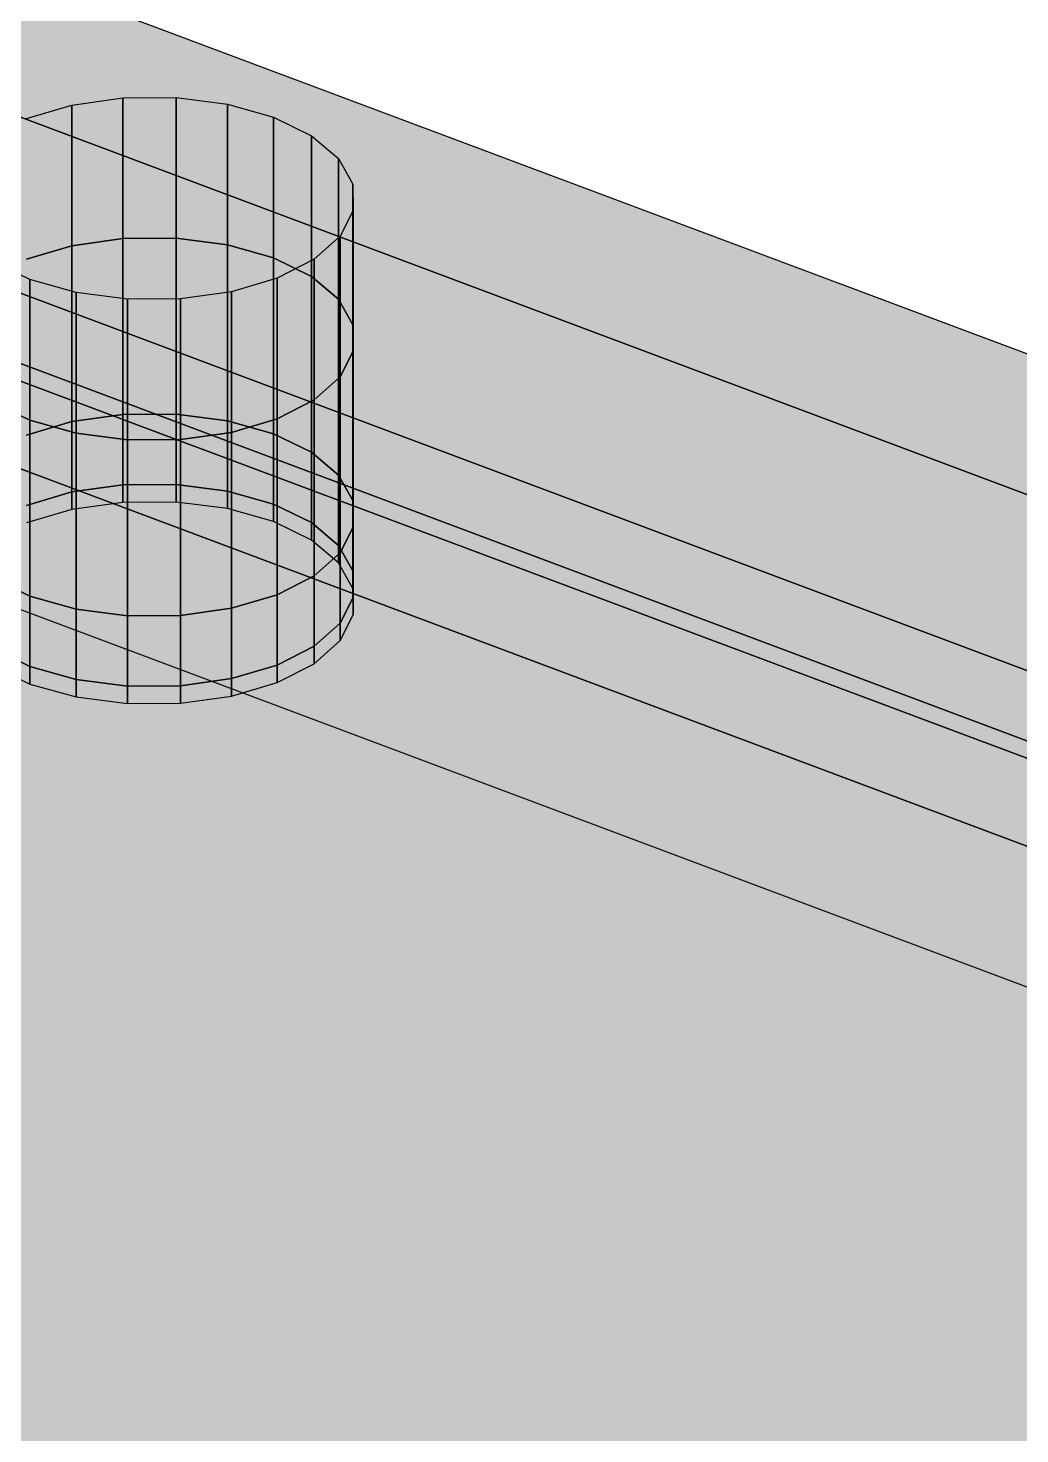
# Model space of a CAD drawing. Header units: millimetres. Extents: x 50 to 612415, y 2 to 4150.
# Drawn here: x 470646.13 to 470671.31, y 3072.77 to 3108.46 of the extents above; entities that cross this region are included whole.
import ezdxf

# ---------------------------------------------------------------- set-up
doc = ezdxf.new("R2010")
doc.units = ezdxf.units.MM
doc.layers.add('HATCH', color=8, linetype='Continuous', lineweight=9)
doc.layers.add('OUTLINE', color=7, linetype='Continuous', lineweight=25)

msp = doc.modelspace()

# ---------------------------------------------------------------- hatches: boundary and pattern name
at = {"layer": 'HATCH', "true_color": 0xccae87}
for points in [[(470448.126, 3183.942), (470489.071, 3167.428), (470652.36, 3106.195)], [(470448.126, 3183.942), (470652.36, 3106.195), (471148.822, 2920.021)], [(470695.532, 3091.165), (470448.126, 3183.942), (471312.11, 2858.788)], [(470448.126, 3183.942), (471148.822, 2920.021), (471312.11, 2858.788)], [(470448.126, 3180.371), (470489.071, 3163.857), (470652.36, 3102.624)], [(470652.36, 3102.624), (470489.071, 3163.857), (470448.126, 3180.371)], [(470448.126, 3180.371), (470652.36, 3102.624), (471148.822, 2916.45)], [(471148.822, 2916.45), (470652.36, 3102.624), (470448.126, 3180.371)], [(470695.532, 3087.594), (470448.126, 3180.371), (471312.11, 2855.217)], [(471312.11, 2855.217), (470448.126, 3180.371), (470695.532, 3087.594)], [(470448.126, 3180.371), (471148.822, 2916.45), (471312.11, 2855.217)], [(471312.11, 2855.217), (471148.822, 2916.45), (470448.126, 3180.371)], [(470448.126, 3175.907), (470489.071, 3159.393), (470652.36, 3098.16)], [(470652.36, 3098.16), (470489.071, 3159.393), (470448.126, 3175.907)], [(470448.126, 3175.907), (470652.36, 3098.16), (471148.822, 2911.987)], [(471148.822, 2911.987), (470652.36, 3098.16), (470448.126, 3175.907)], [(470695.532, 3083.13), (470448.126, 3175.907), (471312.11, 2850.754)], [(471312.11, 2850.754), (470448.126, 3175.907), (470695.532, 3083.13)], [(470448.126, 3175.907), (471148.822, 2911.987), (471312.11, 2850.754)], [(471312.11, 2850.754), (471148.822, 2911.987), (470448.126, 3175.907)], [(470652.36, 3096.374), (470489.071, 3157.607), (470448.126, 3174.122)], [(470695.532, 3081.344), (470448.126, 3174.122), (470489.071, 3157.607)], [(471148.822, 2910.201), (470652.36, 3096.374), (470448.126, 3174.122)], [(471312.11, 2848.968), (470448.126, 3174.122), (470695.532, 3081.344)], [(471312.11, 2848.968), (471148.822, 2910.201), (470448.126, 3174.122)], [(470695.532, 3080.898), (470448.126, 3173.675), (470435.512, 3049.87)], [(470489.071, 3157.161), (470448.126, 3173.675), (470695.532, 3080.898)], [(470695.532, 3078.666), (470448.126, 3171.443), (470435.512, 3047.638)], [(470435.512, 3047.638), (470448.126, 3171.443), (470695.532, 3078.666)], [(470435.512, 3044.067), (470448.126, 3167.872), (470695.532, 3075.095)], [(470489.071, 3167.428), (470490.033, 3166.957), (470652.36, 3106.195)], [(470490.033, 3166.957), (470490.719, 3166.378), (470652.36, 3106.195)], [(470490.719, 3166.378), (470491.081, 3165.73), (470652.36, 3106.195)], [(470491.081, 3165.73), (470491.096, 3165.058), (470652.36, 3106.195)], [(470491.096, 3165.058), (470490.762, 3164.406), (470652.36, 3106.195)], [(470490.762, 3164.406), (470648.538, 3106.684), (470649.884, 3106.691)], [(470490.762, 3164.406), (470649.884, 3106.691), (470651.187, 3106.524)], [(470490.762, 3164.406), (470647.242, 3106.503), (470648.538, 3106.684)], [(470490.762, 3164.406), (470651.187, 3106.524), (470652.36, 3106.195)], [(470490.762, 3164.406), (470646.085, 3106.16), (470647.242, 3106.503)], [(470489.071, 3163.857), (470490.033, 3163.386), (470652.36, 3102.624)], [(470652.36, 3102.624), (470490.033, 3163.386), (470489.071, 3163.857)], [(470646.174, 3102.071), (470645.213, 3102.542), (470482.886, 3163.304)], [(470646.174, 3102.071), (470482.886, 3163.304), (471365.082, 2664.039)], [(470490.033, 3163.386), (470490.719, 3162.807), (470652.36, 3102.624)], [(470652.36, 3102.624), (470490.719, 3162.807), (470490.033, 3163.386)], [(470490.719, 3162.807), (470491.081, 3162.159), (470652.36, 3102.624)], [(470652.36, 3102.624), (470491.081, 3162.159), (470490.719, 3162.807)], [(470491.081, 3162.159), (470491.096, 3161.487), (470652.36, 3102.624)], [(470652.36, 3102.624), (470491.096, 3161.487), (470491.081, 3162.159)], [(470491.096, 3161.487), (470490.762, 3160.835), (470652.36, 3102.624)], [(470652.36, 3102.624), (470490.762, 3160.835), (470491.096, 3161.487)], [(470490.762, 3160.835), (470648.538, 3103.113), (470649.884, 3103.12)], [(470649.884, 3103.12), (470648.538, 3103.113), (470490.762, 3160.835)], [(470490.762, 3160.835), (470649.884, 3103.12), (470651.187, 3102.953)], [(470651.187, 3102.953), (470649.884, 3103.12), (470490.762, 3160.835)], [(470490.762, 3160.835), (470647.242, 3102.932), (470648.538, 3103.113)], [(470648.538, 3103.113), (470647.242, 3102.932), (470490.762, 3160.835)], [(470490.762, 3160.835), (470651.187, 3102.953), (470652.36, 3102.624)], [(470652.36, 3102.624), (470651.187, 3102.953), (470490.762, 3160.835)], [(470490.762, 3160.835), (470646.085, 3102.589), (470647.242, 3102.932)], [(470647.242, 3102.932), (470646.085, 3102.589), (470490.762, 3160.835)], [(470646.174, 3098.5), (470645.213, 3098.971), (470482.886, 3159.733)], [(470482.886, 3159.733), (470645.213, 3098.971), (470646.174, 3098.5)], [(470646.174, 3098.5), (470482.886, 3159.733), (471127.187, 2798.689)], [(471365.082, 2660.468), (470482.886, 3159.733), (470646.174, 3098.5)], [(470489.071, 3159.393), (470490.033, 3158.922), (470652.36, 3098.16)], [(470652.36, 3098.16), (470490.033, 3158.922), (470489.071, 3159.393)], [(470490.033, 3158.922), (470490.719, 3158.343), (470652.36, 3098.16)], [(470652.36, 3098.16), (470490.719, 3158.343), (470490.033, 3158.922)], [(470490.719, 3158.343), (470491.081, 3157.696), (470652.36, 3098.16)], [(470652.36, 3098.16), (470491.081, 3157.696), (470490.719, 3158.343)], [(470652.36, 3096.374), (470490.033, 3157.137), (470489.071, 3157.607)], [(470695.532, 3081.344), (470489.071, 3157.607), (470490.033, 3157.137)], [(470491.081, 3157.696), (470491.096, 3157.023), (470652.36, 3098.16)], [(470652.36, 3098.16), (470491.096, 3157.023), (470491.081, 3157.696)], [(470490.033, 3156.69), (470489.071, 3157.161), (470695.532, 3080.898)], [(470652.36, 3096.374), (470490.719, 3156.558), (470490.033, 3157.137)], [(470695.532, 3081.344), (470490.033, 3157.137), (470490.719, 3156.558)], [(470491.096, 3157.023), (470490.762, 3156.371), (470652.36, 3098.16)], [(470652.36, 3098.16), (470490.762, 3156.371), (470491.096, 3157.023)], [(470490.719, 3156.112), (470490.033, 3156.69), (470695.532, 3080.898)], [(470652.36, 3096.374), (470491.081, 3155.91), (470490.719, 3156.558)], [(470695.532, 3081.344), (470490.719, 3156.558), (470491.081, 3155.91)], [(470490.762, 3156.371), (470648.538, 3098.649), (470649.884, 3098.657)], [(470649.884, 3098.657), (470648.538, 3098.649), (470490.762, 3156.371)], [(470490.762, 3156.371), (470649.884, 3098.657), (470651.187, 3098.49)], [(470651.187, 3098.49), (470649.884, 3098.657), (470490.762, 3156.371)], [(470490.762, 3156.371), (470647.242, 3098.468), (470648.538, 3098.649)], [(470648.538, 3098.649), (470647.242, 3098.468), (470490.762, 3156.371)], [(470490.762, 3156.371), (470651.187, 3098.49), (470652.36, 3098.16)], [(470652.36, 3098.16), (470651.187, 3098.49), (470490.762, 3156.371)], [(470490.762, 3156.371), (470646.085, 3098.125), (470647.242, 3098.468)], [(470647.242, 3098.468), (470646.085, 3098.125), (470490.762, 3156.371)], [(470491.081, 3155.464), (470490.719, 3156.112), (470695.532, 3080.898)], [(470652.36, 3096.374), (470491.096, 3155.237), (470491.081, 3155.91)], [(470695.532, 3081.344), (470491.081, 3155.91), (470491.096, 3155.237)], [(470491.096, 3154.791), (470491.081, 3155.464), (470695.532, 3080.898)], [(470646.174, 3094.036), (470645.213, 3094.507), (470482.886, 3155.269)], [(470482.886, 3155.269), (470645.213, 3094.507), (470646.174, 3094.036)], [(470646.174, 3094.036), (470482.886, 3155.269), (471127.187, 2794.225)], [(471127.187, 2794.225), (470482.886, 3155.269), (470646.174, 3094.036)], [(470491.096, 3155.237), (470490.762, 3154.586), (470652.36, 3096.374)], [(470652.36, 3096.374), (470490.762, 3154.586), (470491.096, 3155.237)], [(470695.532, 3081.344), (470491.096, 3155.237), (470652.36, 3096.374)], [(470652.36, 3095.928), (470490.762, 3154.139), (470491.096, 3154.791)], [(470490.762, 3154.586), (470648.538, 3096.864), (470649.884, 3096.871)], [(470649.884, 3096.871), (470648.538, 3096.864), (470490.762, 3154.586)], [(470490.762, 3154.586), (470649.884, 3096.871), (470651.187, 3096.704)], [(470651.187, 3096.704), (470649.884, 3096.871), (470490.762, 3154.586)], [(470490.762, 3154.586), (470647.242, 3096.683), (470648.538, 3096.864)], [(470648.538, 3096.864), (470647.242, 3096.683), (470490.762, 3154.586)], [(470490.762, 3154.586), (470651.187, 3096.704), (470652.36, 3096.374)], [(470652.36, 3096.374), (470651.187, 3096.704), (470490.762, 3154.586)], [(470490.762, 3154.586), (470646.085, 3096.34), (470647.242, 3096.683)], [(470647.242, 3096.683), (470646.085, 3096.34), (470490.762, 3154.586)], [(470652.36, 3095.928), (470491.096, 3154.791), (470695.532, 3080.898)], [(470649.884, 3096.425), (470648.538, 3096.417), (470490.762, 3154.139)], [(470651.187, 3096.258), (470649.884, 3096.425), (470490.762, 3154.139)], [(470648.538, 3096.417), (470647.242, 3096.236), (470490.762, 3154.139)], [(470652.36, 3095.928), (470651.187, 3096.258), (470490.762, 3154.139)], [(470647.242, 3096.236), (470646.085, 3095.893), (470490.762, 3154.139)], [(470646.174, 3092.251), (470645.213, 3092.721), (470482.886, 3153.484)], [(470482.886, 3153.484), (470645.213, 3092.721), (470646.174, 3092.251)], [(470646.174, 3092.251), (470482.886, 3153.484), (471127.187, 2792.439)], [(471127.187, 2792.439), (470482.886, 3153.484), (470646.174, 3092.251)], [(470482.886, 3153.038), (470645.213, 3092.275), (470646.174, 3091.804)], [(471127.187, 2791.993), (470482.886, 3153.038), (470646.174, 3091.804)], [(470652.36, 3106.195), (470653.321, 3105.724), (471148.822, 2920.021)], [(470653.321, 3105.724), (470654.007, 3105.145), (471148.822, 2920.021)], [(470654.007, 3105.145), (470654.37, 3104.497), (471148.822, 2920.021)], [(470654.37, 3104.497), (470654.384, 3103.825), (471148.822, 2920.021)], [(470654.384, 3103.825), (470654.05, 3103.173), (471148.822, 2920.021)], [(470654.05, 3103.173), (470653.39, 3102.587), (471141.606, 2919.506)], [(470654.05, 3103.173), (471145, 2920.511), (471146.345, 2920.518)], [(470654.05, 3103.173), (471146.345, 2920.518), (471147.649, 2920.351)], [(470654.05, 3103.173), (471143.704, 2920.33), (471145, 2920.511)], [(470654.05, 3103.173), (471147.649, 2920.351), (471148.822, 2920.021)], [(470654.05, 3103.173), (471142.546, 2919.987), (471143.704, 2920.33)], [(470654.05, 3103.173), (471141.606, 2919.506), (471142.546, 2919.987)], [(470652.36, 3102.624), (470653.321, 3102.153), (471148.822, 2916.45)], [(471148.822, 2916.45), (470653.321, 3102.153), (470652.36, 3102.624)], [(471140.946, 2918.92), (470653.39, 3102.587), (470652.45, 3102.106)], [(471140.946, 2918.92), (471141.606, 2919.506), (470653.39, 3102.587)], [(470653.321, 3102.153), (470654.007, 3101.574), (471148.822, 2916.45)], [(471148.822, 2916.45), (470654.007, 3101.574), (470653.321, 3102.153)], [(471140.946, 2918.92), (470647.347, 3101.741), (470646.174, 3102.071)], [(471140.612, 2918.268), (471140.946, 2918.92), (470646.174, 3102.071)], [(471140.626, 2917.595), (471140.612, 2918.268), (470646.174, 3102.071)], [(471140.989, 2916.947), (471140.626, 2917.595), (470646.174, 3102.071)], [(471141.675, 2916.368), (471140.989, 2916.947), (470646.174, 3102.071)], [(471142.636, 2915.898), (471141.675, 2916.368), (470646.174, 3102.071)], [(471142.636, 2915.898), (470646.174, 3102.071), (471365.082, 2664.039)], [(471140.946, 2918.92), (470652.45, 3102.106), (470651.292, 3101.763)], [(471140.946, 2918.92), (470648.651, 3101.574), (470647.347, 3101.741)], [(471140.946, 2918.92), (470649.996, 3101.582), (470648.651, 3101.574)], [(471140.946, 2918.92), (470651.292, 3101.763), (470649.996, 3101.582)], [(470654.007, 3101.574), (470654.37, 3100.926), (471148.822, 2916.45)], [(471148.822, 2916.45), (470654.37, 3100.926), (470654.007, 3101.574)], [(470654.37, 3100.926), (470654.384, 3100.254), (471148.822, 2916.45)], [(471148.822, 2916.45), (470654.384, 3100.254), (470654.37, 3100.926)], [(470654.384, 3100.254), (470654.05, 3099.602), (471148.822, 2916.45)], [(471148.822, 2916.45), (470654.05, 3099.602), (470654.384, 3100.254)], [(471141.606, 2915.935), (470653.39, 3099.016), (470654.05, 3099.602)], [(470654.05, 3099.602), (470653.39, 3099.016), (471141.606, 2915.935)], [(470654.05, 3099.602), (471145, 2916.94), (471146.345, 2916.947)], [(471146.345, 2916.947), (471145, 2916.94), (470654.05, 3099.602)], [(470654.05, 3099.602), (471146.345, 2916.947), (471147.649, 2916.78)], [(471147.649, 2916.78), (471146.345, 2916.947), (470654.05, 3099.602)], [(470654.05, 3099.602), (471143.704, 2916.759), (471145, 2916.94)], [(471145, 2916.94), (471143.704, 2916.759), (470654.05, 3099.602)], [(470654.05, 3099.602), (471147.649, 2916.78), (471148.822, 2916.45)], [(471148.822, 2916.45), (471147.649, 2916.78), (470654.05, 3099.602)], [(470654.05, 3099.602), (471142.546, 2916.416), (471143.704, 2916.759)], [(471143.704, 2916.759), (471142.546, 2916.416), (470654.05, 3099.602)], [(470654.05, 3099.602), (471141.606, 2915.935), (471142.546, 2916.416)], [(471142.546, 2916.416), (471141.606, 2915.935), (470654.05, 3099.602)], [(471140.946, 2915.349), (470653.39, 3099.016), (470652.45, 3098.535)], [(470652.45, 3098.535), (470653.39, 3099.016), (471140.946, 2915.349)], [(471140.946, 2915.349), (471141.606, 2915.935), (470653.39, 3099.016)], [(470653.39, 3099.016), (471141.606, 2915.935), (471140.946, 2915.349)], [(471140.946, 2915.349), (470647.347, 3098.17), (470646.174, 3098.5)], [(470646.174, 3098.5), (470647.347, 3098.17), (471140.946, 2915.349)], [(471140.612, 2914.697), (471140.946, 2915.349), (470646.174, 3098.5)], [(470646.174, 3098.5), (471140.946, 2915.349), (471140.612, 2914.697)], [(471140.626, 2914.024), (471140.612, 2914.697), (470646.174, 3098.5)], [(470646.174, 3098.5), (471140.612, 2914.697), (471140.626, 2914.024)], [(471140.989, 2913.376), (471140.626, 2914.024), (470646.174, 3098.5)], [(470646.174, 3098.5), (471140.626, 2914.024), (471140.989, 2913.376)], [(471141.675, 2912.797), (471140.989, 2913.376), (470646.174, 3098.5)], [(470646.174, 3098.5), (471140.989, 2913.376), (471141.675, 2912.797)], [(471142.636, 2912.327), (471141.675, 2912.797), (470646.174, 3098.5)], [(470646.174, 3098.5), (471141.675, 2912.797), (471142.636, 2912.327)], [(471142.636, 2912.327), (470646.174, 3098.5), (471127.187, 2798.689)], [(471365.082, 2660.468), (470646.174, 3098.5), (471142.636, 2912.327)], [(471140.946, 2915.349), (470652.45, 3098.535), (470651.292, 3098.192)], [(470651.292, 3098.192), (470652.45, 3098.535), (471140.946, 2915.349)], [(471140.946, 2915.349), (470648.651, 3098.003), (470647.347, 3098.17)], [(470647.347, 3098.17), (470648.651, 3098.003), (471140.946, 2915.349)], [(471140.946, 2915.349), (470649.996, 3098.011), (470648.651, 3098.003)], [(470648.651, 3098.003), (470649.996, 3098.011), (471140.946, 2915.349)], [(471140.946, 2915.349), (470651.292, 3098.192), (470649.996, 3098.011)], [(470649.996, 3098.011), (470651.292, 3098.192), (471140.946, 2915.349)], [(470652.36, 3098.16), (470653.321, 3097.689), (471148.822, 2911.987)], [(471148.822, 2911.987), (470653.321, 3097.689), (470652.36, 3098.16)], [(470653.321, 3097.689), (470654.007, 3097.11), (471148.822, 2911.987)], [(471148.822, 2911.987), (470654.007, 3097.11), (470653.321, 3097.689)], [(470654.007, 3097.11), (470654.37, 3096.463), (471148.822, 2911.987)], [(471148.822, 2911.987), (470654.37, 3096.463), (470654.007, 3097.11)], [(470654.37, 3096.463), (470654.384, 3095.79), (471148.822, 2911.987)], [(471148.822, 2911.987), (470654.384, 3095.79), (470654.37, 3096.463)], [(470695.532, 3081.344), (470652.36, 3096.374), (470653.321, 3095.904)], [(471148.822, 2910.201), (470653.321, 3095.904), (470652.36, 3096.374)], [(470653.321, 3095.457), (470652.36, 3095.928), (470695.532, 3080.898)], [(470695.532, 3081.344), (470653.321, 3095.904), (470654.007, 3095.325)], [(471148.822, 2910.201), (470654.007, 3095.325), (470653.321, 3095.904)], [(470654.384, 3095.79), (470654.05, 3095.138), (471148.822, 2911.987)], [(471148.822, 2911.987), (470654.05, 3095.138), (470654.384, 3095.79)], [(470654.007, 3094.879), (470653.321, 3095.457), (470695.532, 3080.898)], [(471141.606, 2911.471), (470653.39, 3094.552), (470654.05, 3095.138)], [(470654.05, 3095.138), (470653.39, 3094.552), (471141.606, 2911.471)], [(470695.532, 3081.344), (470654.007, 3095.325), (470654.37, 3094.677)], [(471148.822, 2910.201), (470654.37, 3094.677), (470654.007, 3095.325)], [(470654.05, 3095.138), (471145, 2912.476), (471146.345, 2912.483)], [(471146.345, 2912.483), (471145, 2912.476), (470654.05, 3095.138)], [(470654.05, 3095.138), (471146.345, 2912.483), (471147.649, 2912.317)], [(471147.649, 2912.317), (471146.345, 2912.483), (470654.05, 3095.138)], [(470654.05, 3095.138), (471143.704, 2912.295), (471145, 2912.476)], [(471145, 2912.476), (471143.704, 2912.295), (470654.05, 3095.138)], [(470654.05, 3095.138), (471147.649, 2912.317), (471148.822, 2911.987)], [(471148.822, 2911.987), (471147.649, 2912.317), (470654.05, 3095.138)], [(470654.05, 3095.138), (471142.546, 2911.952), (471143.704, 2912.295)], [(471143.704, 2912.295), (471142.546, 2911.952), (470654.05, 3095.138)], [(470654.05, 3095.138), (471141.606, 2911.471), (471142.546, 2911.952)], [(471142.546, 2911.952), (471141.606, 2911.471), (470654.05, 3095.138)], [(470654.37, 3094.231), (470654.007, 3094.879), (470695.532, 3080.898)], [(470695.532, 3081.344), (470654.37, 3094.677), (470654.384, 3094.004)], [(471148.822, 2910.201), (470654.384, 3094.004), (470654.37, 3094.677)], [(471140.946, 2910.885), (470653.39, 3094.552), (470652.45, 3094.071)], [(470652.45, 3094.071), (470653.39, 3094.552), (471140.946, 2910.885)], [(471140.946, 2910.885), (471141.606, 2911.471), (470653.39, 3094.552)], [(470653.39, 3094.552), (471141.606, 2911.471), (471140.946, 2910.885)], [(471140.946, 2910.885), (470647.347, 3093.706), (470646.174, 3094.036)], [(470646.174, 3094.036), (470647.347, 3093.706), (471140.946, 2910.885)], [(471140.612, 2910.233), (471140.946, 2910.885), (470646.174, 3094.036)], [(470646.174, 3094.036), (471140.946, 2910.885), (471140.612, 2910.233)], [(471140.626, 2909.56), (471140.612, 2910.233), (470646.174, 3094.036)], [(470646.174, 3094.036), (471140.612, 2910.233), (471140.626, 2909.56)], [(471140.989, 2908.912), (471140.626, 2909.56), (470646.174, 3094.036)], [(470646.174, 3094.036), (471140.626, 2909.56), (471140.989, 2908.912)], [(471141.675, 2908.334), (471140.989, 2908.912), (470646.174, 3094.036)], [(470646.174, 3094.036), (471140.989, 2908.912), (471141.675, 2908.334)], [(471142.636, 2907.863), (471141.675, 2908.334), (470646.174, 3094.036)], [(470646.174, 3094.036), (471141.675, 2908.334), (471142.636, 2907.863)], [(471142.636, 2907.863), (470646.174, 3094.036), (471127.187, 2794.225)], [(471127.187, 2794.225), (470646.174, 3094.036), (471142.636, 2907.863)], [(471140.946, 2910.885), (470652.45, 3094.071), (470651.292, 3093.728)], [(470651.292, 3093.728), (470652.45, 3094.071), (471140.946, 2910.885)], [(470654.384, 3094.004), (470654.05, 3093.353), (471148.822, 2910.201)], [(471148.822, 2910.201), (470654.05, 3093.353), (470654.384, 3094.004)], [(470654.384, 3093.558), (470654.37, 3094.231), (470695.532, 3080.898)], [(470695.532, 3081.344), (470654.384, 3094.004), (471148.822, 2910.201)], [(471140.946, 2910.885), (470648.651, 3093.539), (470647.347, 3093.706)], [(470647.347, 3093.706), (470648.651, 3093.539), (471140.946, 2910.885)], [(471140.946, 2910.885), (470651.292, 3093.728), (470649.996, 3093.547)], [(470649.996, 3093.547), (470651.292, 3093.728), (471140.946, 2910.885)], [(471148.822, 2909.755), (470654.05, 3092.906), (470654.384, 3093.558)], [(471148.822, 2909.755), (470654.384, 3093.558), (470695.532, 3080.898)], [(471140.946, 2910.885), (470649.996, 3093.547), (470648.651, 3093.539)], [(470648.651, 3093.539), (470649.996, 3093.547), (471140.946, 2910.885)], [(471141.606, 2909.686), (470653.39, 3092.766), (470654.05, 3093.353)], [(470654.05, 3093.353), (470653.39, 3092.766), (471141.606, 2909.686)], [(470654.05, 3093.353), (471145, 2910.691), (471146.345, 2910.698)], [(471146.345, 2910.698), (471145, 2910.691), (470654.05, 3093.353)], [(470654.05, 3093.353), (471146.345, 2910.698), (471147.649, 2910.531)], [(471147.649, 2910.531), (471146.345, 2910.698), (470654.05, 3093.353)], [(470654.05, 3093.353), (471143.704, 2910.509), (471145, 2910.691)], [(471145, 2910.691), (471143.704, 2910.509), (470654.05, 3093.353)], [(470654.05, 3093.353), (471147.649, 2910.531), (471148.822, 2910.201)], [(471148.822, 2910.201), (471147.649, 2910.531), (470654.05, 3093.353)], [(470654.05, 3093.353), (471142.546, 2910.167), (471143.704, 2910.509)], [(471143.704, 2910.509), (471142.546, 2910.167), (470654.05, 3093.353)], [(470654.05, 3093.353), (471141.606, 2909.686), (471142.546, 2910.167)], [(471142.546, 2910.167), (471141.606, 2909.686), (470654.05, 3093.353)], [(471141.606, 2909.239), (470653.39, 3092.32), (470654.05, 3092.906)], [(471146.345, 2910.252), (471145, 2910.244), (470654.05, 3092.906)], [(471147.649, 2910.085), (471146.345, 2910.252), (470654.05, 3092.906)], [(471145, 2910.244), (471143.704, 2910.063), (470654.05, 3092.906)], [(471148.822, 2909.755), (471147.649, 2910.085), (470654.05, 3092.906)], [(471143.704, 2910.063), (471142.546, 2909.72), (470654.05, 3092.906)], [(471142.546, 2909.72), (471141.606, 2909.239), (470654.05, 3092.906)], [(471140.946, 2909.099), (470653.39, 3092.766), (470652.45, 3092.285)], [(470652.45, 3092.285), (470653.39, 3092.766), (471140.946, 2909.099)], [(471140.946, 2909.099), (471141.606, 2909.686), (470653.39, 3092.766)], [(470653.39, 3092.766), (471141.606, 2909.686), (471140.946, 2909.099)], [(471140.946, 2909.099), (470647.347, 3091.921), (470646.174, 3092.251)], [(470646.174, 3092.251), (470647.347, 3091.921), (471140.946, 2909.099)], [(471140.612, 2908.448), (471140.946, 2909.099), (470646.174, 3092.251)], [(470646.174, 3092.251), (471140.946, 2909.099), (471140.612, 2908.448)], [(471140.626, 2907.775), (471140.612, 2908.448), (470646.174, 3092.251)], [(470646.174, 3092.251), (471140.612, 2908.448), (471140.626, 2907.775)], [(471140.989, 2907.127), (471140.626, 2907.775), (470646.174, 3092.251)], [(470646.174, 3092.251), (471140.626, 2907.775), (471140.989, 2907.127)], [(471141.675, 2906.548), (471140.989, 2907.127), (470646.174, 3092.251)], [(470646.174, 3092.251), (471140.989, 2907.127), (471141.675, 2906.548)], [(471142.636, 2906.078), (471141.675, 2906.548), (470646.174, 3092.251)], [(470646.174, 3092.251), (471141.675, 2906.548), (471142.636, 2906.078)], [(471142.636, 2906.078), (470646.174, 3092.251), (471127.187, 2792.439)], [(471127.187, 2792.439), (470646.174, 3092.251), (471142.636, 2906.078)], [(471140.946, 2909.099), (470652.45, 3092.285), (470651.292, 3091.943)], [(470651.292, 3091.943), (470652.45, 3092.285), (471140.946, 2909.099)], [(470652.45, 3091.839), (470653.39, 3092.32), (471140.946, 2908.653)], [(470653.39, 3092.32), (471141.606, 2909.239), (471140.946, 2908.653)], [(470646.174, 3091.804), (470647.347, 3091.475), (471140.946, 2908.653)], [(470646.174, 3091.804), (471140.946, 2908.653), (471140.612, 2908.001)], [(470646.174, 3091.804), (471140.612, 2908.001), (471140.626, 2907.329)], [(470646.174, 3091.804), (471140.626, 2907.329), (471140.989, 2906.681)], [(470646.174, 3091.804), (471140.989, 2906.681), (471141.675, 2906.102)], [(470646.174, 3091.804), (471141.675, 2906.102), (471142.636, 2905.631)], [(471127.187, 2791.993), (470646.174, 3091.804), (471142.636, 2905.631)], [(471140.946, 2909.099), (470648.651, 3091.754), (470647.347, 3091.921)], [(470647.347, 3091.921), (470648.651, 3091.754), (471140.946, 2909.099)], [(471140.946, 2909.099), (470651.292, 3091.943), (470649.996, 3091.761)], [(470649.996, 3091.761), (470651.292, 3091.943), (471140.946, 2909.099)], [(470651.292, 3091.496), (470652.45, 3091.839), (471140.946, 2908.653)], [(470647.347, 3091.475), (470648.651, 3091.308), (471140.946, 2908.653)], [(471140.946, 2909.099), (470649.996, 3091.761), (470648.651, 3091.754)], [(470648.651, 3091.754), (470649.996, 3091.761), (471140.946, 2909.099)], [(470649.996, 3091.315), (470651.292, 3091.496), (471140.946, 2908.653)], [(470648.651, 3091.308), (470649.996, 3091.315), (471140.946, 2908.653)], [(470695.532, 3080.898), (470435.512, 3049.87), (470656.153, 2968.74)], [(470695.532, 3078.666), (470435.512, 3047.638), (470656.153, 2966.509)], [(470656.153, 2966.509), (470435.512, 3047.638), (470695.532, 3078.666)]]:
    msp.add_hatch(color=43, dxfattribs=at).paths.add_polyline_path(points)
at = {"layer": 'HATCH', "true_color": 0xc0a47f}
for points in [[(470448.126, 3180.371), (470695.532, 3087.594), (470695.532, 3091.165), (470448.126, 3183.942)], [(470448.126, 3175.907), (470695.532, 3083.13), (470695.532, 3087.594), (470448.126, 3180.371)], [(470448.126, 3174.122), (470695.532, 3081.344), (470695.532, 3083.13), (470448.126, 3175.907)], [(470448.126, 3173.675), (470695.532, 3080.898), (470695.532, 3081.344), (470448.126, 3174.122)], [(470448.126, 3171.443), (470695.532, 3078.666), (470695.532, 3080.898), (470448.126, 3173.675)], [(470448.126, 3167.872), (470695.532, 3075.095), (470695.532, 3078.666), (470448.126, 3171.443)]]:
    msp.add_hatch(color=33, dxfattribs=at).paths.add_polyline_path(points)
at = {"layer": 'HATCH', "true_color": 0xc0a480}
for points in [[(470647.242, 3102.932), (470646.085, 3102.589), (470646.085, 3106.16), (470647.242, 3106.503)], [(470647.242, 3098.468), (470646.085, 3098.125), (470646.085, 3102.589), (470647.242, 3102.932)], [(470651.292, 3098.192), (470652.45, 3098.535), (470652.45, 3102.106), (470651.292, 3101.763)], [(470647.242, 3096.683), (470646.085, 3096.34), (470646.085, 3098.125), (470647.242, 3098.468)], [(470651.292, 3093.728), (470652.45, 3094.071), (470652.45, 3098.535), (470651.292, 3098.192)], [(470647.242, 3096.236), (470646.085, 3095.893), (470646.085, 3096.34), (470647.242, 3096.683)], [(470651.292, 3091.943), (470652.45, 3092.285), (470652.45, 3094.071), (470651.292, 3093.728)], [(470651.292, 3091.496), (470652.45, 3091.839), (470652.45, 3092.285), (470651.292, 3091.943)]]:
    msp.add_hatch(color=33, dxfattribs=at).paths.add_polyline_path(points)
at = {"layer": 'HATCH', "true_color": 0xc2a680}
for points in [[(470648.538, 3103.113), (470647.242, 3102.932), (470647.242, 3106.503), (470648.538, 3106.684)], [(470651.187, 3102.953), (470649.884, 3103.12), (470649.884, 3106.691), (470651.187, 3106.524)], [(470648.538, 3098.649), (470647.242, 3098.468), (470647.242, 3102.932), (470648.538, 3103.113)], [(470651.187, 3098.49), (470649.884, 3098.657), (470649.884, 3103.12), (470651.187, 3102.953)], [(470647.347, 3098.17), (470648.651, 3098.003), (470648.651, 3101.574), (470647.347, 3101.741)], [(470649.996, 3098.011), (470651.292, 3098.192), (470651.292, 3101.763), (470649.996, 3101.582)], [(470648.538, 3096.864), (470647.242, 3096.683), (470647.242, 3098.468), (470648.538, 3098.649)], [(470651.187, 3096.704), (470649.884, 3096.871), (470649.884, 3098.657), (470651.187, 3098.49)], [(470647.347, 3093.706), (470648.651, 3093.539), (470648.651, 3098.003), (470647.347, 3098.17)], [(470649.996, 3093.547), (470651.292, 3093.728), (470651.292, 3098.192), (470649.996, 3098.011)], [(470648.538, 3096.417), (470647.242, 3096.236), (470647.242, 3096.683), (470648.538, 3096.864)], [(470651.187, 3096.258), (470649.884, 3096.425), (470649.884, 3096.871), (470651.187, 3096.704)], [(470647.347, 3091.921), (470648.651, 3091.754), (470648.651, 3093.539), (470647.347, 3093.706)], [(470649.996, 3091.761), (470651.292, 3091.943), (470651.292, 3093.728), (470649.996, 3093.547)], [(470647.347, 3091.475), (470648.651, 3091.308), (470648.651, 3091.754), (470647.347, 3091.921)], [(470649.996, 3091.315), (470651.292, 3091.496), (470651.292, 3091.943), (470649.996, 3091.761)]]:
    msp.add_hatch(color=43, dxfattribs=at).paths.add_polyline_path(points)
at = {"layer": 'HATCH', "true_color": 0xc2a681}
for points in [[(470649.884, 3103.12), (470648.538, 3103.113), (470648.538, 3106.684), (470649.884, 3106.691)], [(470649.884, 3098.657), (470648.538, 3098.649), (470648.538, 3103.113), (470649.884, 3103.12)], [(470648.651, 3098.003), (470649.996, 3098.011), (470649.996, 3101.582), (470648.651, 3101.574)], [(470649.884, 3096.871), (470648.538, 3096.864), (470648.538, 3098.649), (470649.884, 3098.657)], [(470648.651, 3093.539), (470649.996, 3093.547), (470649.996, 3098.011), (470648.651, 3098.003)], [(470649.884, 3096.425), (470648.538, 3096.417), (470648.538, 3096.864), (470649.884, 3096.871)], [(470648.651, 3091.754), (470649.996, 3091.761), (470649.996, 3093.547), (470648.651, 3093.539)], [(470648.651, 3091.308), (470649.996, 3091.315), (470649.996, 3091.761), (470648.651, 3091.754)]]:
    msp.add_hatch(color=43, dxfattribs=at).paths.add_polyline_path(points)
at = {"layer": 'HATCH', "true_color": 0xc1a580}
for points in [[(470652.36, 3102.624), (470651.187, 3102.953), (470651.187, 3106.524), (470652.36, 3106.195)], [(470652.36, 3098.16), (470651.187, 3098.49), (470651.187, 3102.953), (470652.36, 3102.624)], [(470646.174, 3098.5), (470647.347, 3098.17), (470647.347, 3101.741), (470646.174, 3102.071)], [(470646.174, 3094.036), (470647.347, 3093.706), (470647.347, 3098.17), (470646.174, 3098.5)], [(470652.36, 3096.374), (470651.187, 3096.704), (470651.187, 3098.49), (470652.36, 3098.16)], [(470652.36, 3095.928), (470651.187, 3096.258), (470651.187, 3096.704), (470652.36, 3096.374)], [(470646.174, 3092.251), (470647.347, 3091.921), (470647.347, 3093.706), (470646.174, 3094.036)], [(470646.174, 3091.804), (470647.347, 3091.475), (470647.347, 3091.921), (470646.174, 3092.251)]]:
    msp.add_hatch(color=33, dxfattribs=at).paths.add_polyline_path(points)
at = {"layer": 'HATCH', "true_color": 0xbfa37e}
for points in [[(470653.321, 3102.153), (470652.36, 3102.624), (470652.36, 3106.195), (470653.321, 3105.724)], [(470645.213, 3098.971), (470646.174, 3098.5), (470646.174, 3102.071), (470645.213, 3102.542)], [(470653.321, 3097.689), (470652.36, 3098.16), (470652.36, 3102.624), (470653.321, 3102.153)], [(470645.213, 3094.507), (470646.174, 3094.036), (470646.174, 3098.5), (470645.213, 3098.971)], [(470653.321, 3095.904), (470652.36, 3096.374), (470652.36, 3098.16), (470653.321, 3097.689)], [(470653.321, 3095.457), (470652.36, 3095.928), (470652.36, 3096.374), (470653.321, 3095.904)], [(470645.213, 3092.721), (470646.174, 3092.251), (470646.174, 3094.036), (470645.213, 3094.507)], [(470645.213, 3092.275), (470646.174, 3091.804), (470646.174, 3092.251), (470645.213, 3092.721)]]:
    msp.add_hatch(color=33, dxfattribs=at).paths.add_polyline_path(points)
at = {"layer": 'HATCH', "true_color": 0xbca17d}
for points in [[(470654.007, 3101.574), (470653.321, 3102.153), (470653.321, 3105.724), (470654.007, 3105.145)], [(470654.007, 3097.11), (470653.321, 3097.689), (470653.321, 3102.153), (470654.007, 3101.574)], [(470654.007, 3095.325), (470653.321, 3095.904), (470653.321, 3097.689), (470654.007, 3097.11)], [(470654.007, 3094.879), (470653.321, 3095.457), (470653.321, 3095.904), (470654.007, 3095.325)]]:
    msp.add_hatch(color=33, dxfattribs=at).paths.add_polyline_path(points)
at = {"layer": 'HATCH', "true_color": 0xb99e7a}
for points in [[(470654.37, 3100.926), (470654.007, 3101.574), (470654.007, 3105.145), (470654.37, 3104.497)], [(470654.05, 3099.602), (470654.384, 3100.254), (470654.384, 3103.825), (470654.05, 3103.173)], [(470654.37, 3096.463), (470654.007, 3097.11), (470654.007, 3101.574), (470654.37, 3100.926)], [(470654.05, 3095.138), (470654.384, 3095.79), (470654.384, 3100.254), (470654.05, 3099.602)], [(470654.37, 3094.677), (470654.007, 3095.325), (470654.007, 3097.11), (470654.37, 3096.463)], [(470654.05, 3093.353), (470654.384, 3094.004), (470654.384, 3095.79), (470654.05, 3095.138)], [(470654.37, 3094.231), (470654.007, 3094.879), (470654.007, 3095.325), (470654.37, 3094.677)], [(470654.05, 3092.906), (470654.384, 3093.558), (470654.384, 3094.004), (470654.05, 3093.353)]]:
    msp.add_hatch(color=33, dxfattribs=at).paths.add_polyline_path(points)
at = {"layer": 'HATCH', "true_color": 0xb69b78}
for points in [[(470654.384, 3100.254), (470654.37, 3100.926), (470654.37, 3104.497), (470654.384, 3103.825)], [(470654.384, 3095.79), (470654.37, 3096.463), (470654.37, 3100.926), (470654.384, 3100.254)], [(470654.384, 3094.004), (470654.37, 3094.677), (470654.37, 3096.463), (470654.384, 3095.79)], [(470654.384, 3093.558), (470654.37, 3094.231), (470654.37, 3094.677), (470654.384, 3094.004)]]:
    msp.add_hatch(color=33, dxfattribs=at).paths.add_polyline_path(points)
at = {"layer": 'HATCH', "true_color": 0xbca07c}
for points in [[(470653.39, 3099.016), (470654.05, 3099.602), (470654.05, 3103.173), (470653.39, 3102.587)], [(470653.39, 3094.552), (470654.05, 3095.138), (470654.05, 3099.602), (470653.39, 3099.016)], [(470653.39, 3092.766), (470654.05, 3093.353), (470654.05, 3095.138), (470653.39, 3094.552)], [(470653.39, 3092.32), (470654.05, 3092.906), (470654.05, 3093.353), (470653.39, 3092.766)]]:
    msp.add_hatch(color=33, dxfattribs=at).paths.add_polyline_path(points)
at = {"layer": 'HATCH', "true_color": 0xbea37e}
for points in [[(470652.45, 3098.535), (470653.39, 3099.016), (470653.39, 3102.587), (470652.45, 3102.106)], [(470652.45, 3094.071), (470653.39, 3094.552), (470653.39, 3099.016), (470652.45, 3098.535)], [(470652.45, 3092.285), (470653.39, 3092.766), (470653.39, 3094.552), (470652.45, 3094.071)], [(470652.45, 3091.839), (470653.39, 3092.32), (470653.39, 3092.766), (470652.45, 3092.285)]]:
    msp.add_hatch(color=33, dxfattribs=at).paths.add_polyline_path(points)

# ---------------------------------------------------------------- linework, layer by layer
at = {"layer": 'OUTLINE', "color": 139, "true_color": 0x42544a}
for p, q in [((470695.532, 3091.165), (470448.126, 3183.942)), ((470695.532, 3091.165), (470448.126, 3183.942)), ((470695.532, 3087.594), (470448.126, 3180.371)), ((470448.126, 3180.371), (470695.532, 3087.594)), ((470695.532, 3087.594), (470448.126, 3180.371)), ((470448.126, 3180.371), (470695.532, 3087.594)), ((470695.532, 3083.13), (470448.126, 3175.907)), ((470448.126, 3175.907), (470695.532, 3083.13)), ((470695.532, 3083.13), (470448.126, 3175.907)), ((470448.126, 3175.907), (470695.532, 3083.13)), ((470695.532, 3081.344), (470448.126, 3174.122)), ((470695.532, 3081.344), (470448.126, 3174.122)), ((470448.126, 3174.122), (470695.532, 3081.344)), ((470448.126, 3174.122), (470695.532, 3081.344)), ((470448.126, 3173.675), (470695.532, 3080.898)), ((470695.532, 3080.898), (470448.126, 3173.675)), ((470448.126, 3173.675), (470695.532, 3080.898)), ((470695.532, 3080.898), (470448.126, 3173.675)), ((470695.532, 3078.666), (470448.126, 3171.443)), ((470448.126, 3171.443), (470695.532, 3078.666)), ((470695.532, 3078.666), (470448.126, 3171.443)), ((470448.126, 3171.443), (470695.532, 3078.666)), ((470448.126, 3167.872), (470695.532, 3075.095)), ((470448.126, 3167.872), (470695.532, 3075.095)), ((470646.085, 3106.16), (470647.242, 3106.503)), ((470646.085, 3106.16), (470647.242, 3106.503)), ((470647.242, 3106.503), (470648.538, 3106.684)), ((470647.242, 3106.503), (470648.538, 3106.684)), ((470647.242, 3102.932), (470647.242, 3106.503)), ((470647.242, 3106.503), (470647.242, 3102.932)), ((470648.538, 3106.684), (470649.884, 3106.691)), ((470648.538, 3106.684), (470649.884, 3106.691)), ((470648.538, 3103.113), (470648.538, 3106.684)), ((470648.538, 3106.684), (470648.538, 3103.113)), ((470649.884, 3106.691), (470651.187, 3106.524)), ((470649.884, 3106.691), (470649.884, 3103.12)), ((470649.884, 3103.12), (470649.884, 3106.691)), ((470649.884, 3106.691), (470651.187, 3106.524)), ((470651.187, 3106.524), (470652.36, 3106.195)), ((470651.187, 3106.524), (470651.187, 3102.953)), ((470651.187, 3102.953), (470651.187, 3106.524)), ((470651.187, 3106.524), (470652.36, 3106.195)), ((470652.36, 3106.195), (470652.36, 3102.624)), ((470652.36, 3102.624), (470652.36, 3106.195)), ((470652.36, 3106.195), (470653.321, 3105.724)), ((470652.36, 3106.195), (470653.321, 3105.724)), ((470653.321, 3105.724), (470653.321, 3102.153)), ((470653.321, 3102.153), (470653.321, 3105.724)), ((470653.321, 3105.724), (470654.007, 3105.145)), ((470653.321, 3105.724), (470654.007, 3105.145)), ((470654.007, 3105.145), (470654.007, 3101.574)), ((470654.007, 3101.574), (470654.007, 3105.145)), ((470654.007, 3105.145), (470654.37, 3104.497)), ((470654.007, 3105.145), (470654.37, 3104.497)), ((470654.37, 3104.497), (470654.37, 3100.926)), ((470654.37, 3100.926), (470654.37, 3104.497)), ((470654.37, 3104.497), (470654.384, 3103.825)), ((470654.37, 3104.497), (470654.384, 3103.825)), ((470654.384, 3103.825), (470654.05, 3103.173)), ((470654.384, 3103.825), (470654.05, 3103.173)), ((470654.384, 3103.825), (470654.384, 3100.254)), ((470654.384, 3100.254), (470654.384, 3103.825)), ((470646.085, 3102.589), (470647.242, 3102.932)), ((470647.242, 3102.932), (470646.085, 3102.589)), ((470646.085, 3102.589), (470647.242, 3102.932)), ((470647.242, 3102.932), (470646.085, 3102.589)), ((470647.242, 3102.932), (470648.538, 3103.113)), ((470648.538, 3103.113), (470647.242, 3102.932)), ((470647.242, 3102.932), (470648.538, 3103.113)), ((470648.538, 3103.113), (470647.242, 3102.932)), ((470647.242, 3098.468), (470647.242, 3102.932)), ((470647.242, 3102.932), (470647.242, 3098.468)), ((470648.538, 3103.113), (470649.884, 3103.12)), ((470649.884, 3103.12), (470648.538, 3103.113)), ((470648.538, 3103.113), (470649.884, 3103.12)), ((470649.884, 3103.12), (470648.538, 3103.113)), ((470648.538, 3098.649), (470648.538, 3103.113)), ((470648.538, 3103.113), (470648.538, 3098.649)), ((470649.884, 3103.12), (470651.187, 3102.953)), ((470651.187, 3102.953), (470649.884, 3103.12)), ((470649.884, 3103.12), (470649.884, 3098.657)), ((470649.884, 3098.657), (470649.884, 3103.12)), ((470649.884, 3103.12), (470651.187, 3102.953)), ((470651.187, 3102.953), (470649.884, 3103.12)), ((470651.187, 3102.953), (470652.36, 3102.624)), ((470652.36, 3102.624), (470651.187, 3102.953)), ((470651.187, 3102.953), (470651.187, 3098.49)), ((470651.187, 3098.49), (470651.187, 3102.953)), ((470651.187, 3102.953), (470652.36, 3102.624)), ((470652.36, 3102.624), (470651.187, 3102.953)), ((470654.05, 3103.173), (470653.39, 3102.587)), ((470654.05, 3103.173), (470653.39, 3102.587)), ((470654.05, 3103.173), (470654.05, 3099.602)), ((470654.05, 3099.602), (470654.05, 3103.173)), ((470646.174, 3102.071), (470645.213, 3102.542)), ((470646.174, 3102.071), (470645.213, 3102.542)), ((470652.36, 3102.624), (470652.36, 3098.16)), ((470652.36, 3098.16), (470652.36, 3102.624)), ((470652.36, 3102.624), (470653.321, 3102.153)), ((470653.321, 3102.153), (470652.36, 3102.624)), ((470652.36, 3102.624), (470653.321, 3102.153)), ((470653.321, 3102.153), (470652.36, 3102.624)), ((470653.39, 3102.587), (470652.45, 3102.106)), ((470653.39, 3102.587), (470652.45, 3102.106)), ((470653.39, 3102.587), (470653.39, 3099.016)), ((470653.39, 3099.016), (470653.39, 3102.587)), ((470653.321, 3102.153), (470653.321, 3097.689)), ((470653.321, 3097.689), (470653.321, 3102.153)), ((470653.321, 3102.153), (470654.007, 3101.574)), ((470654.007, 3101.574), (470653.321, 3102.153)), ((470653.321, 3102.153), (470654.007, 3101.574)), ((470654.007, 3101.574), (470653.321, 3102.153)), ((470646.174, 3098.5), (470646.174, 3102.071)), ((470647.347, 3101.741), (470646.174, 3102.071)), ((470646.174, 3102.071), (470646.174, 3098.5)), ((470647.347, 3101.741), (470646.174, 3102.071)), ((470652.45, 3102.106), (470651.292, 3101.763)), ((470652.45, 3102.106), (470651.292, 3101.763)), ((470652.45, 3102.106), (470652.45, 3098.535)), ((470652.45, 3098.535), (470652.45, 3102.106)), ((470647.347, 3098.17), (470647.347, 3101.741)), ((470648.651, 3101.574), (470647.347, 3101.741)), ((470647.347, 3101.741), (470647.347, 3098.17)), ((470648.651, 3101.574), (470647.347, 3101.741)), ((470649.996, 3101.582), (470648.651, 3101.574)), ((470649.996, 3101.582), (470648.651, 3101.574)), ((470648.651, 3098.003), (470648.651, 3101.574)), ((470648.651, 3101.574), (470648.651, 3098.003)), ((470651.292, 3101.763), (470649.996, 3101.582)), ((470651.292, 3101.763), (470649.996, 3101.582)), ((470649.996, 3101.582), (470649.996, 3098.011)), ((470649.996, 3098.011), (470649.996, 3101.582)), ((470651.292, 3101.763), (470651.292, 3098.192)), ((470651.292, 3098.192), (470651.292, 3101.763)), ((470654.007, 3101.574), (470654.007, 3097.11)), ((470654.007, 3097.11), (470654.007, 3101.574)), ((470654.007, 3101.574), (470654.37, 3100.926)), ((470654.37, 3100.926), (470654.007, 3101.574)), ((470654.007, 3101.574), (470654.37, 3100.926)), ((470654.37, 3100.926), (470654.007, 3101.574)), ((470654.37, 3100.926), (470654.37, 3096.463)), ((470654.37, 3096.463), (470654.37, 3100.926)), ((470654.37, 3100.926), (470654.384, 3100.254)), ((470654.384, 3100.254), (470654.37, 3100.926)), ((470654.37, 3100.926), (470654.384, 3100.254)), ((470654.384, 3100.254), (470654.37, 3100.926)), ((470654.384, 3100.254), (470654.05, 3099.602)), ((470654.05, 3099.602), (470654.384, 3100.254)), ((470654.384, 3100.254), (470654.05, 3099.602)), ((470654.05, 3099.602), (470654.384, 3100.254)), ((470654.384, 3100.254), (470654.384, 3095.79)), ((470654.384, 3095.79), (470654.384, 3100.254)), ((470654.05, 3099.602), (470653.39, 3099.016)), ((470653.39, 3099.016), (470654.05, 3099.602)), ((470653.39, 3099.016), (470654.05, 3099.602)), ((470654.05, 3099.602), (470653.39, 3099.016)), ((470654.05, 3099.602), (470654.05, 3095.138)), ((470654.05, 3095.138), (470654.05, 3099.602)), ((470646.174, 3098.5), (470645.213, 3098.971)), ((470645.213, 3098.971), (470646.174, 3098.5)), ((470646.174, 3098.5), (470645.213, 3098.971)), ((470645.213, 3098.971), (470646.174, 3098.5)), ((470653.39, 3099.016), (470652.45, 3098.535)), ((470652.45, 3098.535), (470653.39, 3099.016)), ((470653.39, 3099.016), (470652.45, 3098.535)), ((470652.45, 3098.535), (470653.39, 3099.016)), ((470653.39, 3099.016), (470653.39, 3094.552)), ((470653.39, 3094.552), (470653.39, 3099.016)), ((470647.242, 3098.468), (470648.538, 3098.649)), ((470648.538, 3098.649), (470647.242, 3098.468)), ((470647.242, 3098.468), (470648.538, 3098.649)), ((470648.538, 3098.649), (470647.242, 3098.468)), ((470648.538, 3098.649), (470649.884, 3098.657)), ((470649.884, 3098.657), (470648.538, 3098.649)), ((470648.538, 3098.649), (470649.884, 3098.657)), ((470649.884, 3098.657), (470648.538, 3098.649)), ((470648.538, 3096.864), (470648.538, 3098.649)), ((470648.538, 3098.649), (470648.538, 3096.864)), ((470649.884, 3098.657), (470651.187, 3098.49)), ((470651.187, 3098.49), (470649.884, 3098.657)), ((470649.884, 3098.657), (470649.884, 3096.871)), ((470649.884, 3096.871), (470649.884, 3098.657)), ((470649.884, 3098.657), (470651.187, 3098.49)), ((470651.187, 3098.49), (470649.884, 3098.657)), ((470646.085, 3098.125), (470647.242, 3098.468)), ((470647.242, 3098.468), (470646.085, 3098.125)), ((470646.085, 3098.125), (470647.242, 3098.468)), ((470647.242, 3098.468), (470646.085, 3098.125)), ((470646.174, 3094.036), (470646.174, 3098.5)), ((470647.347, 3098.17), (470646.174, 3098.5)), ((470646.174, 3098.5), (470646.174, 3094.036)), ((470646.174, 3098.5), (470647.347, 3098.17)), ((470647.347, 3098.17), (470646.174, 3098.5)), ((470646.174, 3098.5), (470647.347, 3098.17)), ((470647.242, 3096.683), (470647.242, 3098.468)), ((470647.242, 3098.468), (470647.242, 3096.683)), ((470651.187, 3098.49), (470652.36, 3098.16)), ((470652.36, 3098.16), (470651.187, 3098.49)), ((470651.187, 3098.49), (470651.187, 3096.704)), ((470651.187, 3096.704), (470651.187, 3098.49)), ((470651.187, 3098.49), (470652.36, 3098.16)), ((470652.36, 3098.16), (470651.187, 3098.49)), ((470652.45, 3098.535), (470651.292, 3098.192)), ((470651.292, 3098.192), (470652.45, 3098.535)), ((470652.45, 3098.535), (470651.292, 3098.192)), ((470651.292, 3098.192), (470652.45, 3098.535)), ((470652.45, 3098.535), (470652.45, 3094.071)), ((470652.45, 3094.071), (470652.45, 3098.535)), ((470647.347, 3093.706), (470647.347, 3098.17)), ((470648.651, 3098.003), (470647.347, 3098.17)), ((470647.347, 3098.17), (470647.347, 3093.706)), ((470647.347, 3098.17), (470648.651, 3098.003)), ((470648.651, 3098.003), (470647.347, 3098.17)), ((470647.347, 3098.17), (470648.651, 3098.003)), ((470649.996, 3098.011), (470648.651, 3098.003)), ((470648.651, 3098.003), (470649.996, 3098.011)), ((470649.996, 3098.011), (470648.651, 3098.003)), ((470648.651, 3098.003), (470649.996, 3098.011)), ((470648.651, 3093.539), (470648.651, 3098.003)), ((470648.651, 3098.003), (470648.651, 3093.539)), ((470651.292, 3098.192), (470649.996, 3098.011)), ((470649.996, 3098.011), (470651.292, 3098.192)), ((470651.292, 3098.192), (470649.996, 3098.011)), ((470649.996, 3098.011), (470651.292, 3098.192)), ((470649.996, 3098.011), (470649.996, 3093.547)), ((470649.996, 3093.547), (470649.996, 3098.011)), ((470651.292, 3098.192), (470651.292, 3093.728)), ((470651.292, 3093.728), (470651.292, 3098.192)), ((470652.36, 3098.16), (470652.36, 3096.374)), ((470652.36, 3096.374), (470652.36, 3098.16)), ((470652.36, 3098.16), (470653.321, 3097.689)), ((470653.321, 3097.689), (470652.36, 3098.16)), ((470652.36, 3098.16), (470653.321, 3097.689)), ((470653.321, 3097.689), (470652.36, 3098.16)), ((470653.321, 3097.689), (470653.321, 3095.904)), ((470653.321, 3095.904), (470653.321, 3097.689)), ((470653.321, 3097.689), (470654.007, 3097.11)), ((470654.007, 3097.11), (470653.321, 3097.689)), ((470653.321, 3097.689), (470654.007, 3097.11)), ((470654.007, 3097.11), (470653.321, 3097.689)), ((470647.242, 3096.683), (470648.538, 3096.864)), ((470648.538, 3096.864), (470647.242, 3096.683)), ((470647.242, 3096.683), (470648.538, 3096.864)), ((470648.538, 3096.864), (470647.242, 3096.683)), ((470648.538, 3096.864), (470649.884, 3096.871)), ((470649.884, 3096.871), (470648.538, 3096.864)), ((470648.538, 3096.864), (470649.884, 3096.871)), ((470649.884, 3096.871), (470648.538, 3096.864)), ((470648.538, 3096.417), (470648.538, 3096.864)), ((470648.538, 3096.864), (470648.538, 3096.417)), ((470649.884, 3096.871), (470651.187, 3096.704)), ((470651.187, 3096.704), (470649.884, 3096.871)), ((470649.884, 3096.871), (470649.884, 3096.425)), ((470649.884, 3096.425), (470649.884, 3096.871)), ((470649.884, 3096.871), (470651.187, 3096.704)), ((470651.187, 3096.704), (470649.884, 3096.871)), ((470654.007, 3097.11), (470654.007, 3095.325)), ((470654.007, 3095.325), (470654.007, 3097.11)), ((470654.007, 3097.11), (470654.37, 3096.463)), ((470654.37, 3096.463), (470654.007, 3097.11)), ((470654.007, 3097.11), (470654.37, 3096.463)), ((470654.37, 3096.463), (470654.007, 3097.11)), ((470646.085, 3096.34), (470647.242, 3096.683)), ((470647.242, 3096.683), (470646.085, 3096.34)), ((470646.085, 3096.34), (470647.242, 3096.683)), ((470647.242, 3096.683), (470646.085, 3096.34)), ((470647.242, 3096.236), (470647.242, 3096.683)), ((470647.242, 3096.683), (470647.242, 3096.236)), ((470648.538, 3096.417), (470647.242, 3096.236)), ((470648.538, 3096.417), (470647.242, 3096.236)), ((470649.884, 3096.425), (470648.538, 3096.417)), ((470649.884, 3096.425), (470648.538, 3096.417)), ((470651.187, 3096.258), (470649.884, 3096.425)), ((470651.187, 3096.258), (470649.884, 3096.425)), ((470651.187, 3096.704), (470652.36, 3096.374)), ((470652.36, 3096.374), (470651.187, 3096.704)), ((470651.187, 3096.704), (470651.187, 3096.258)), ((470651.187, 3096.258), (470651.187, 3096.704)), ((470651.187, 3096.704), (470652.36, 3096.374)), ((470652.36, 3096.374), (470651.187, 3096.704)), ((470654.37, 3096.463), (470654.37, 3094.677)), ((470654.37, 3094.677), (470654.37, 3096.463)), ((470654.37, 3096.463), (470654.384, 3095.79)), ((470654.384, 3095.79), (470654.37, 3096.463)), ((470654.37, 3096.463), (470654.384, 3095.79)), ((470654.384, 3095.79), (470654.37, 3096.463)), ((470647.242, 3096.236), (470646.085, 3095.893)), ((470647.242, 3096.236), (470646.085, 3095.893)), ((470652.36, 3095.928), (470651.187, 3096.258)), ((470652.36, 3095.928), (470651.187, 3096.258)), ((470652.36, 3096.374), (470652.36, 3095.928)), ((470652.36, 3095.928), (470652.36, 3096.374)), ((470652.36, 3096.374), (470653.321, 3095.904)), ((470653.321, 3095.904), (470652.36, 3096.374)), ((470652.36, 3096.374), (470653.321, 3095.904)), ((470653.321, 3095.904), (470652.36, 3096.374)), ((470653.321, 3095.457), (470652.36, 3095.928)), ((470653.321, 3095.457), (470652.36, 3095.928)), ((470653.321, 3095.904), (470653.321, 3095.457)), ((470653.321, 3095.457), (470653.321, 3095.904)), ((470653.321, 3095.904), (470654.007, 3095.325)), ((470654.007, 3095.325), (470653.321, 3095.904)), ((470653.321, 3095.904), (470654.007, 3095.325)), ((470654.007, 3095.325), (470653.321, 3095.904)), ((470654.384, 3095.79), (470654.05, 3095.138)), ((470654.05, 3095.138), (470654.384, 3095.79)), ((470654.384, 3095.79), (470654.05, 3095.138)), ((470654.05, 3095.138), (470654.384, 3095.79)), ((470654.384, 3095.79), (470654.384, 3094.004)), ((470654.384, 3094.004), (470654.384, 3095.79)), ((470654.007, 3094.879), (470653.321, 3095.457)), ((470654.007, 3094.879), (470653.321, 3095.457)), ((470654.05, 3095.138), (470653.39, 3094.552)), ((470653.39, 3094.552), (470654.05, 3095.138)), ((470653.39, 3094.552), (470654.05, 3095.138)), ((470654.05, 3095.138), (470653.39, 3094.552)), ((470654.007, 3095.325), (470654.007, 3094.879)), ((470654.007, 3094.879), (470654.007, 3095.325)), ((470654.007, 3095.325), (470654.37, 3094.677)), ((470654.37, 3094.677), (470654.007, 3095.325)), ((470654.007, 3095.325), (470654.37, 3094.677)), ((470654.37, 3094.677), (470654.007, 3095.325)), ((470654.05, 3095.138), (470654.05, 3093.353)), ((470654.05, 3093.353), (470654.05, 3095.138)), ((470654.37, 3094.231), (470654.007, 3094.879)), ((470654.37, 3094.231), (470654.007, 3094.879)), ((470654.37, 3094.677), (470654.37, 3094.231)), ((470654.37, 3094.231), (470654.37, 3094.677)), ((470654.37, 3094.677), (470654.384, 3094.004)), ((470654.384, 3094.004), (470654.37, 3094.677)), ((470654.37, 3094.677), (470654.384, 3094.004)), ((470654.384, 3094.004), (470654.37, 3094.677)), ((470646.174, 3094.036), (470645.213, 3094.507)), ((470645.213, 3094.507), (470646.174, 3094.036)), ((470646.174, 3094.036), (470645.213, 3094.507)), ((470645.213, 3094.507), (470646.174, 3094.036)), ((470653.39, 3094.552), (470652.45, 3094.071)), ((470652.45, 3094.071), (470653.39, 3094.552)), ((470653.39, 3094.552), (470652.45, 3094.071)), ((470652.45, 3094.071), (470653.39, 3094.552)), ((470653.39, 3094.552), (470653.39, 3092.766)), ((470653.39, 3092.766), (470653.39, 3094.552)), ((470646.174, 3092.251), (470646.174, 3094.036)), ((470647.347, 3093.706), (470646.174, 3094.036)), ((470646.174, 3094.036), (470646.174, 3092.251)), ((470646.174, 3094.036), (470647.347, 3093.706)), ((470647.347, 3093.706), (470646.174, 3094.036)), ((470646.174, 3094.036), (470647.347, 3093.706)), ((470652.45, 3094.071), (470651.292, 3093.728)), ((470651.292, 3093.728), (470652.45, 3094.071)), ((470652.45, 3094.071), (470651.292, 3093.728)), ((470651.292, 3093.728), (470652.45, 3094.071)), ((470652.45, 3094.071), (470652.45, 3092.285)), ((470652.45, 3092.285), (470652.45, 3094.071)), ((470654.384, 3094.004), (470654.05, 3093.353)), ((470654.05, 3093.353), (470654.384, 3094.004)), ((470654.384, 3094.004), (470654.05, 3093.353)), ((470654.05, 3093.353), (470654.384, 3094.004)), ((470654.384, 3093.558), (470654.37, 3094.231)), ((470654.384, 3093.558), (470654.37, 3094.231)), ((470654.384, 3094.004), (470654.384, 3093.558)), ((470654.384, 3093.558), (470654.384, 3094.004)), ((470647.347, 3091.921), (470647.347, 3093.706)), ((470648.651, 3093.539), (470647.347, 3093.706)), ((470647.347, 3093.706), (470647.347, 3091.921)), ((470647.347, 3093.706), (470648.651, 3093.539)), ((470648.651, 3093.539), (470647.347, 3093.706)), ((470647.347, 3093.706), (470648.651, 3093.539)), ((470651.292, 3093.728), (470649.996, 3093.547)), ((470649.996, 3093.547), (470651.292, 3093.728)), ((470651.292, 3093.728), (470649.996, 3093.547)), ((470649.996, 3093.547), (470651.292, 3093.728)), ((470651.292, 3093.728), (470651.292, 3091.943)), ((470651.292, 3091.943), (470651.292, 3093.728)), ((470654.05, 3092.906), (470654.384, 3093.558)), ((470654.05, 3092.906), (470654.384, 3093.558)), ((470649.996, 3093.547), (470648.651, 3093.539)), ((470648.651, 3093.539), (470649.996, 3093.547)), ((470649.996, 3093.547), (470648.651, 3093.539)), ((470648.651, 3093.539), (470649.996, 3093.547)), ((470648.651, 3091.754), (470648.651, 3093.539)), ((470648.651, 3093.539), (470648.651, 3091.754)), ((470649.996, 3093.547), (470649.996, 3091.761)), ((470649.996, 3091.761), (470649.996, 3093.547)), ((470654.05, 3093.353), (470653.39, 3092.766)), ((470653.39, 3092.766), (470654.05, 3093.353)), ((470653.39, 3092.766), (470654.05, 3093.353)), ((470654.05, 3093.353), (470653.39, 3092.766)), ((470654.05, 3093.353), (470654.05, 3092.906)), ((470654.05, 3092.906), (470654.05, 3093.353)), ((470653.39, 3092.32), (470654.05, 3092.906)), ((470653.39, 3092.32), (470654.05, 3092.906)), ((470646.174, 3092.251), (470645.213, 3092.721)), ((470645.213, 3092.721), (470646.174, 3092.251)), ((470646.174, 3092.251), (470645.213, 3092.721)), ((470645.213, 3092.721), (470646.174, 3092.251)), ((470653.39, 3092.766), (470652.45, 3092.285)), ((470652.45, 3092.285), (470653.39, 3092.766)), ((470653.39, 3092.766), (470652.45, 3092.285)), ((470652.45, 3092.285), (470653.39, 3092.766)), ((470653.39, 3092.766), (470653.39, 3092.32)), ((470653.39, 3092.32), (470653.39, 3092.766)), ((470645.213, 3092.275), (470646.174, 3091.804)), ((470645.213, 3092.275), (470646.174, 3091.804)), ((470646.174, 3091.804), (470646.174, 3092.251)), ((470647.347, 3091.921), (470646.174, 3092.251)), ((470646.174, 3092.251), (470646.174, 3091.804)), ((470646.174, 3092.251), (470647.347, 3091.921)), ((470647.347, 3091.921), (470646.174, 3092.251)), ((470646.174, 3092.251), (470647.347, 3091.921)), ((470652.45, 3092.285), (470651.292, 3091.943)), ((470651.292, 3091.943), (470652.45, 3092.285)), ((470652.45, 3092.285), (470651.292, 3091.943)), ((470651.292, 3091.943), (470652.45, 3092.285)), ((470652.45, 3091.839), (470653.39, 3092.32)), ((470652.45, 3091.839), (470653.39, 3092.32)), ((470652.45, 3092.285), (470652.45, 3091.839)), ((470652.45, 3091.839), (470652.45, 3092.285)), ((470646.174, 3091.804), (470647.347, 3091.475)), ((470646.174, 3091.804), (470647.347, 3091.475)), ((470647.347, 3091.475), (470647.347, 3091.921)), ((470648.651, 3091.754), (470647.347, 3091.921)), ((470647.347, 3091.921), (470647.347, 3091.475)), ((470647.347, 3091.921), (470648.651, 3091.754)), ((470648.651, 3091.754), (470647.347, 3091.921)), ((470647.347, 3091.921), (470648.651, 3091.754)), ((470651.292, 3091.943), (470649.996, 3091.761)), ((470649.996, 3091.761), (470651.292, 3091.943)), ((470651.292, 3091.943), (470649.996, 3091.761)), ((470649.996, 3091.761), (470651.292, 3091.943)), ((470651.292, 3091.943), (470651.292, 3091.496)), ((470651.292, 3091.496), (470651.292, 3091.943)), ((470651.292, 3091.496), (470652.45, 3091.839)), ((470651.292, 3091.496), (470652.45, 3091.839)), ((470647.347, 3091.475), (470648.651, 3091.308)), ((470647.347, 3091.475), (470648.651, 3091.308)), ((470649.996, 3091.761), (470648.651, 3091.754)), ((470648.651, 3091.754), (470649.996, 3091.761)), ((470649.996, 3091.761), (470648.651, 3091.754)), ((470648.651, 3091.754), (470649.996, 3091.761)), ((470648.651, 3091.308), (470648.651, 3091.754)), ((470648.651, 3091.754), (470648.651, 3091.308)), ((470649.996, 3091.761), (470649.996, 3091.315)), ((470649.996, 3091.315), (470649.996, 3091.761)), ((470649.996, 3091.315), (470651.292, 3091.496)), ((470649.996, 3091.315), (470651.292, 3091.496)), ((470648.651, 3091.308), (470649.996, 3091.315)), ((470648.651, 3091.308), (470649.996, 3091.315))]:
    msp.add_line(p, q, dxfattribs=at)

doc.saveas('drawing.dxf')
